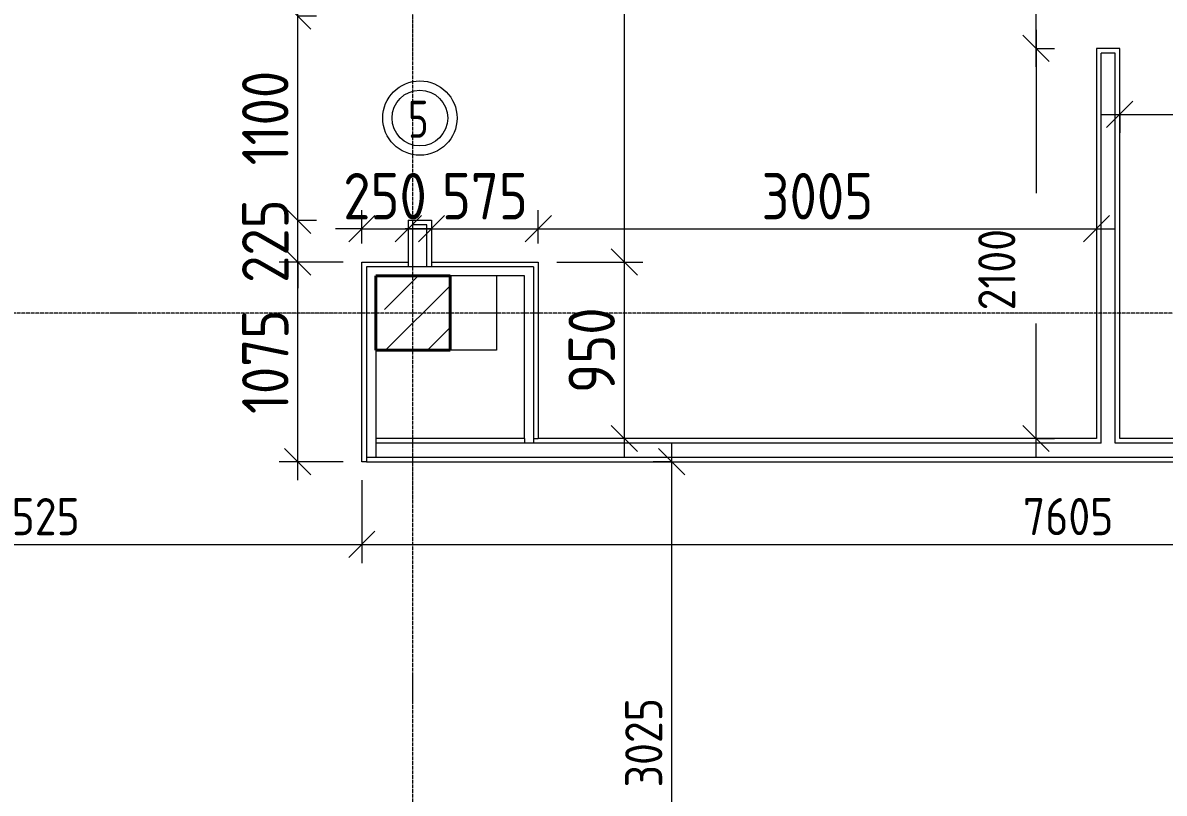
# Model space of a CAD drawing. Header units: millimetres. Extents: x -56773 to 221258, y -262288 to 26541.
# Drawn here: x 48784 to 54928, y -48044 to -43897 of the extents above; entities that cross this region are included whole.
import ezdxf

# ---------------------------------------------------------------- set-up
doc = ezdxf.new("R2010")
doc.units = ezdxf.units.MM
doc.linetypes.add('ADSK_Линия сетки', pattern=[25, 20, -2.5, 0, -2.5])
for name, color, linetype, lineweight in [('Марки дверей', 7, 'Continuous', 20), ('Несущие колонны', 7, 'Continuous', 18), ('Оси', 7, 'Continuous', 9), ('Перекрытие', 7, 'Continuous', 18), ('Размеры', 7, 'Continuous', 9), ('Стены несущие', 7, 'Continuous', 30), ('Стены отделка', 7, 'Continuous', 30), ('Стены штриховка', 7, 'Continuous', 9)]:
    doc.layers.add(name, color=color, linetype=linetype, lineweight=lineweight)
doc.styles.add('GOST Common_2', font='', dxfattribs={"width": 0.9, "height": 250})
doc.styles.add('GOST Common_3', font='', dxfattribs={"width": 0.9, "height": 200})
doc.styles.add('GOST Common_B', font='', dxfattribs={"width": 0.8, "height": 200})
doc.styles.get('GOST Common_2').set_extended_font_data('GOST Common')
doc.styles.get('GOST Common_3').set_extended_font_data('GOST Common')
doc.styles.get('GOST Common_B').set_extended_font_data('GOST Common', bold=True)
doc.dimstyles.new('ADSK_Основной_2_0_1', dxfattribs={"dimscale": 304.8, "dimtxt": 201.142999, "dimasz": 0.463911, "dimexe": 0.328084, "dimexo": 0.328084, "dimgap": 0.164042, "dimtad": 1, "dimdec": 3, "dimrnd": 0.001, "dimdsep": 46, "dimtxsty": 'GOST Common_3', "dimblk1": 'OBLIQUE', "dimblk2": 'OBLIQUE', "dimsah": 1, "dimcen": 0.09, "dimdle": 0.328084, "dimazin": 2, "dimtfac": 1, "dimtdec": 4, "dimtix": 1, "dimtmove": 1, "dimatfit": 3, "dimfxl": 1, "dimtvp": 1, "dimtolj": 1, "dimtzin": 0, "dimlwd": 20, "dimlwe": 20, "dimarcsym": 2})
doc.dimstyles.new('ADSK_Основной_2_0_2', dxfattribs={"dimscale": 304.8, "dimtxt": 201.142999, "dimasz": 0.463911, "dimexe": 0.328084, "dimexo": 0.328084, "dimgap": 0.164042, "dimtad": 1, "dimdec": 3, "dimrnd": 0.001, "dimdsep": 46, "dimtxsty": 'GOST Common_3', "dimblk1": 'OBLIQUE', "dimblk2": 'OBLIQUE', "dimsah": 1, "dimcen": 0.09, "dimdle": 0.328084, "dimazin": 2, "dimtfac": 1, "dimtdec": 4, "dimtix": 1, "dimtmove": 0, "dimatfit": 3, "dimfxl": 1, "dimtvp": 1, "dimtolj": 1, "dimtzin": 0, "dimlwd": 20, "dimlwe": 20, "dimarcsym": 2})
doc.dimstyles.new('ADSK_Основной_2_0_3', dxfattribs={"dimscale": 304.8, "dimtxt": 201.142999, "dimasz": 0.463911, "dimexe": 0.328084, "dimexo": 0.328084, "dimgap": 0.164042, "dimtad": 1, "dimdec": 3, "dimrnd": 0.001, "dimdsep": 46, "dimtxsty": 'GOST Common_2', "dimblk1": 'OBLIQUE', "dimblk2": 'OBLIQUE', "dimsah": 1, "dimcen": 0.09, "dimdle": 0.328084, "dimazin": 2, "dimtfac": 1, "dimtdec": 4, "dimtix": 1, "dimtmove": 0, "dimatfit": 3, "dimfxl": 1, "dimtvp": 1, "dimtolj": 1, "dimtzin": 0, "dimlwd": 20, "dimlwe": 20, "dimarcsym": 2})

# ---------------------------------------------------------------- blocks, each defined once
blk = doc.blocks.new('ADSK_КолоннаЖБ_Прямоугольная - 400x400 мм-1807143-Кладочный план 1-го этажа')
at = {"layer": 'Несущие колонны', "lineweight": 40}
for p, q in [((-200, 200), (200, 200)), ((-200, -200), (-200, 200)), ((200, 200), (200, -200)), ((200, -200), (-200, -200))]:
    blk.add_line(p, q, dxfattribs=at)
blk = doc.blocks.new('М_двери1 - Марка экземпляра 2-3719212-Кладочный план 1-го этажа')
at = {"layer": 'Марки дверей'}
for radius in [2, 1.5]:
    blk.add_circle((0, 0), radius, dxfattribs=at)
blk = doc.blocks.new('_Oblique')
at = {"color": 0, "linetype": 'ByBlock', "lineweight": -2}
blk.add_line((-0.5, -0.5), (0.5, 0.5), dxfattribs=at)
blk = doc.blocks.new('*D3844')
at = {"layer": 'Defpoints', "color": 0, "lineweight": 25, "transparency": 16777216}
for p in [(52376.6, -46259.7), (51683.9, -49284.7), (52276.6, -49284.7)]:
    blk.add_point(p, dxfattribs=at)
at = {"layer": 'Размеры', "color": 0, "lineweight": 20, "transparency": 16777216}
for p, q in [((52276.6, -46159.7), (52276.6, -49384.7)), ((52276.6, -46259.7), (52176.6, -46259.7)), ((51783.9, -49284.7), (52376.6, -49284.7))]:
    blk.add_line(p, q, dxfattribs=at)
at = {"layer": 'Размеры', "color": 0, "lineweight": 20, "transparency": 16777216, "xscale": 141.4, "yscale": 141.4, "zscale": 141.4}
for p, rotation in [((52276.6, -46259.7), 90), ((52276.6, -49284.7), 270)]:
    blk.add_blockref('_Oblique', p, dxfattribs=dict(at, rotation=rotation))
at = {"layer": 'Размеры', "color": 0, "lineweight": 9, "transparency": 16777216, "insert": (52126.6, -47772.2), "char_height": 200, "width": 605.475, "attachment_point": 5, "rotation": 90, "style": 'GOST Common_3'}
blk.add_mtext('\\A1;3025', dxfattribs=at)
blk = doc.blocks.new('*D3860')
at = {"layer": 'Defpoints', "color": 0, "lineweight": 25, "transparency": 16777216}
for p in [(47083.9, -46259.7), (50608.9, -46259.7), (50608.9, -46704.9)]:
    blk.add_point(p, dxfattribs=at)
at = {"layer": 'Размеры', "color": 0, "lineweight": 20, "transparency": 16777216}
for p, q in [((47083.9, -46359.7), (47083.9, -46804.9)), ((50608.9, -46359.7), (50608.9, -46804.9)), ((46983.9, -46704.9), (50708.9, -46704.9))]:
    blk.add_line(p, q, dxfattribs=at)
at = {"layer": 'Размеры', "color": 0, "lineweight": 20, "transparency": 16777216, "xscale": 141.4, "yscale": 141.4, "zscale": 141.4, "rotation": 180}
blk.add_blockref('_Oblique', (47083.9, -46704.9), dxfattribs=at)
at = {"layer": 'Размеры', "color": 0, "lineweight": 20, "transparency": 16777216, "xscale": 141.4, "yscale": 141.4, "zscale": 141.4}
blk.add_blockref('_Oblique', (50608.9, -46704.9), dxfattribs=at)
at = {"layer": 'Размеры', "color": 0, "lineweight": 9, "transparency": 16777216, "insert": (48846.4, -46554.9), "char_height": 200, "width": 605.475, "attachment_point": 5, "style": 'GOST Common_3'}
blk.add_mtext('\\A1;3525', dxfattribs=at)
blk = doc.blocks.new('*D3861')
at = {"layer": 'Defpoints', "color": 0, "lineweight": 25, "transparency": 16777216}
for p in [(50608.9, -46259.7), (58213.9, -46604.9), (58213.9, -46704.9)]:
    blk.add_point(p, dxfattribs=at)
at = {"layer": 'Размеры', "color": 0, "lineweight": 20, "transparency": 16777216}
for p, q in [((50608.9, -46359.7), (50608.9, -46804.9)), ((50508.9, -46704.9), (58313.9, -46704.9)), ((58213.9, -46704.9), (58213.9, -46804.9))]:
    blk.add_line(p, q, dxfattribs=at)
at = {"layer": 'Размеры', "color": 0, "lineweight": 20, "transparency": 16777216, "xscale": 141.4, "yscale": 141.4, "zscale": 141.4, "rotation": 180}
blk.add_blockref('_Oblique', (50608.9, -46704.9), dxfattribs=at)
at = {"layer": 'Размеры', "color": 0, "lineweight": 20, "transparency": 16777216, "xscale": 141.4, "yscale": 141.4, "zscale": 141.4}
blk.add_blockref('_Oblique', (58213.9, -46704.9), dxfattribs=at)
at = {"layer": 'Размеры', "color": 0, "lineweight": 9, "transparency": 16777216, "insert": (54411.4, -46554.9), "char_height": 200, "width": 605.475, "attachment_point": 5, "style": 'GOST Common_3'}
blk.add_mtext('\\A1;7605', dxfattribs=at)
blk = doc.blocks.new('*D3884')
at = {"layer": 'Defpoints', "color": 0, "lineweight": 25, "transparency": 16777216}
for p in [(54688.9, -44290.1), (56108.9, -44390.1), (56108.9, -45184.7)]:
    blk.add_point(p, dxfattribs=at)
at = {"layer": 'Размеры', "color": 0, "lineweight": 20, "transparency": 16777216}
for p, q in [((56108.9, -45084.7), (56108.9, -44290.1)), ((54588.9, -44390.1), (56208.9, -44390.1)), ((54688.9, -44390.1), (54688.9, -44490.1))]:
    blk.add_line(p, q, dxfattribs=at)
at = {"layer": 'Размеры', "color": 0, "lineweight": 20, "transparency": 16777216, "xscale": 141.4, "yscale": 141.4, "zscale": 141.4, "rotation": 180}
blk.add_blockref('_Oblique', (54688.9, -44390.1), dxfattribs=at)
at = {"layer": 'Размеры', "color": 0, "lineweight": 20, "transparency": 16777216, "xscale": 141.4, "yscale": 141.4, "zscale": 141.4}
blk.add_blockref('_Oblique', (56108.9, -44390.1), dxfattribs=at)
at = {"layer": 'Размеры', "color": 0, "lineweight": 9, "transparency": 16777216, "insert": (55398.9, -44215.1), "char_height": 250, "width": 580.928, "attachment_point": 5, "style": 'GOST Common_2'}
blk.add_mtext('\\A1;1420', dxfattribs=at)
blk = doc.blocks.new('*D3886')
at = {"layer": 'Defpoints', "color": 0, "lineweight": 25, "transparency": 16777216}
for p in [(54138.6, -44034.7), (54238.6, -44034.7), (54138.6, -46134.7)]:
    blk.add_point(p, dxfattribs=at)
at = {"layer": 'Размеры', "color": 0, "lineweight": 20, "transparency": 16777216}
for p, q in [((54238.6, -43934.7), (54238.6, -44814.8)), ((54238.6, -44034.7), (54338.6, -44034.7)), ((54238.6, -46234.7), (54238.6, -45514.8)), ((54238.6, -46134.7), (54338.6, -46134.7))]:
    blk.add_line(p, q, dxfattribs=at)
at = {"layer": 'Размеры', "color": 0, "lineweight": 20, "transparency": 16777216, "xscale": 141.4, "yscale": 141.4, "zscale": 141.4}
for p, rotation in [((54238.6, -44034.7), 90), ((54238.6, -46134.7), 270)]:
    blk.add_blockref('_Oblique', p, dxfattribs=dict(at, rotation=rotation))
at = {"layer": 'Размеры', "color": 0, "lineweight": 9, "transparency": 16777216, "insert": (53927.2, -45445.1), "char_height": 200, "width": 560.473, "attachment_point": 1, "rotation": 90, "line_spacing_factor": 1.022761, "style": 'GOST Common_3'}
blk.add_mtext('\\A1;2100', dxfattribs=at)
blk = doc.blocks.new('*D3887')
at = {"layer": 'Defpoints', "color": 0, "lineweight": 25, "transparency": 16777216}
for p in [(54138.6, -42934.7), (54238.6, -42934.7), (54138.6, -44034.7)]:
    blk.add_point(p, dxfattribs=at)
at = {"layer": 'Размеры', "color": 0, "lineweight": 20, "transparency": 16777216}
for p, q in [((54238.6, -44134.7), (54238.6, -42834.7)), ((54238.6, -42934.7), (54338.6, -42934.7)), ((54238.6, -44034.7), (54338.6, -44034.7))]:
    blk.add_line(p, q, dxfattribs=at)
at = {"layer": 'Размеры', "color": 0, "lineweight": 20, "transparency": 16777216, "xscale": 141.4, "yscale": 141.4, "zscale": 141.4}
for p, rotation in [((54238.6, -42934.7), 90), ((54238.6, -44034.7), 270)]:
    blk.add_blockref('_Oblique', p, dxfattribs=dict(at, rotation=rotation))
at = {"layer": 'Размеры', "color": 0, "lineweight": 9, "transparency": 16777216, "insert": (54063.6, -43484.7), "char_height": 250, "width": 515.472, "attachment_point": 5, "rotation": 90, "style": 'GOST Common_2'}
blk.add_mtext('\\A1;1100', dxfattribs=at)
blk = doc.blocks.new('*D3889')
at = {"layer": 'Defpoints', "color": 0, "lineweight": 25, "transparency": 16777216}
for p in [(52121.4, -41884.7), (51558.9, -45184.7), (52021.5, -45184.7)]:
    blk.add_point(p, dxfattribs=at)
at = {"layer": 'Размеры', "color": 0, "lineweight": 20, "transparency": 16777216}
for p, q in [((52021.5, -41784.7), (52021.5, -45284.7)), ((52021.4, -41884.7), (51921.5, -41884.7)), ((51658.9, -45184.7), (52121.5, -45184.7))]:
    blk.add_line(p, q, dxfattribs=at)
at = {"layer": 'Размеры', "color": 0, "lineweight": 20, "transparency": 16777216, "xscale": 141.4, "yscale": 141.4, "zscale": 141.4}
for p, rotation in [((52021.5, -41884.7), 90), ((52021.5, -45184.7), 270)]:
    blk.add_blockref('_Oblique', p, dxfattribs=dict(at, rotation=rotation))
at = {"layer": 'Размеры', "color": 0, "lineweight": 9, "transparency": 16777216, "insert": (51846.5, -43534.7), "char_height": 250, "width": 605.475, "attachment_point": 5, "rotation": 90, "style": 'GOST Common_2'}
blk.add_mtext('\\A1;3300', dxfattribs=at)
blk = doc.blocks.new('*D3890')
at = {"layer": 'Defpoints', "color": 0, "lineweight": 25, "transparency": 16777216}
for p in [(51558.9, -45184.7), (52021.5, -46134.7), (52121.4, -46134.7)]:
    blk.add_point(p, dxfattribs=at)
at = {"layer": 'Размеры', "color": 0, "lineweight": 20, "transparency": 16777216}
for p, q in [((52021.5, -45084.7), (52021.5, -46234.7)), ((51658.9, -45184.7), (52121.5, -45184.7)), ((52021.4, -46134.7), (51921.5, -46134.7))]:
    blk.add_line(p, q, dxfattribs=at)
at = {"layer": 'Размеры', "color": 0, "lineweight": 20, "transparency": 16777216, "xscale": 141.4, "yscale": 141.4, "zscale": 141.4}
for p, rotation in [((52021.5, -45184.7), 90), ((52021.5, -46134.7), 270)]:
    blk.add_blockref('_Oblique', p, dxfattribs=dict(at, rotation=rotation))
at = {"layer": 'Размеры', "color": 0, "lineweight": 9, "transparency": 16777216, "insert": (51846.5, -45659.7), "char_height": 250, "width": 454.106, "attachment_point": 5, "rotation": 90, "style": 'GOST Common_2'}
blk.add_mtext('\\A1;950', dxfattribs=at)
blk = doc.blocks.new('*D3908')
at = {"layer": 'Defpoints', "color": 0, "lineweight": 25, "transparency": 16777216}
for p in [(50264.2, -45184.7), (50608.9, -45184.7), (50608.9, -46259.7)]:
    blk.add_point(p, dxfattribs=at)
at = {"layer": 'Размеры', "color": 0, "lineweight": 20, "transparency": 16777216}
for p, q in [((50264.2, -46359.7), (50264.2, -45084.7)), ((50508.9, -45184.7), (50164.2, -45184.7)), ((50508.9, -46259.7), (50164.2, -46259.7))]:
    blk.add_line(p, q, dxfattribs=at)
at = {"layer": 'Размеры', "color": 0, "lineweight": 20, "transparency": 16777216, "xscale": 141.4, "yscale": 141.4, "zscale": 141.4}
for p, rotation in [((50264.2, -45184.7), 90), ((50264.2, -46259.7), 270)]:
    blk.add_blockref('_Oblique', p, dxfattribs=dict(at, rotation=rotation))
at = {"layer": 'Размеры', "color": 0, "lineweight": 9, "transparency": 16777216, "insert": (50089.2, -45722.2), "char_height": 250, "width": 560.473, "attachment_point": 5, "rotation": 90, "style": 'GOST Common_2'}
blk.add_mtext('\\A1;1075', dxfattribs=at)
blk = doc.blocks.new('*D3909')
at = {"layer": 'Defpoints', "color": 0, "lineweight": 25, "transparency": 16777216}
for p in [(50164.2, -44959.7), (50264.2, -44959.7), (50608.9, -45184.7)]:
    blk.add_point(p, dxfattribs=at)
at = {"layer": 'Размеры', "color": 0, "lineweight": 20, "transparency": 16777216}
for p, q in [((50264.2, -44959.7), (50264.2, -44818.3)), ((50264.2, -44959.7), (50364.2, -44959.7)), ((50264.2, -45184.7), (50264.2, -44959.7)), ((50508.9, -45184.7), (50164.2, -45184.7)), ((50264.2, -45184.7), (50264.2, -45326.1))]:
    blk.add_line(p, q, dxfattribs=at)
at = {"layer": 'Размеры', "color": 0, "lineweight": 20, "transparency": 16777216, "xscale": 141.4, "yscale": 141.4, "zscale": 141.4}
for p, rotation in [((50264.2, -44959.7), 270), ((50264.2, -45184.7), 90)]:
    blk.add_blockref('_Oblique', p, dxfattribs=dict(at, rotation=rotation))
at = {"layer": 'Размеры', "color": 0, "lineweight": 9, "transparency": 16777216, "insert": (50089.2, -45072.2), "char_height": 250, "width": 454.106, "attachment_point": 5, "rotation": 90, "style": 'GOST Common_2'}
blk.add_mtext('\\A1;225', dxfattribs=at)
blk = doc.blocks.new('*D3910')
at = {"layer": 'Defpoints', "color": 0, "lineweight": 25, "transparency": 16777216}
for p in [(50164.2, -43859.7), (50264.2, -43859.7), (50164.2, -44959.7)]:
    blk.add_point(p, dxfattribs=at)
at = {"layer": 'Размеры', "color": 0, "lineweight": 20, "transparency": 16777216}
for p, q in [((50264.2, -45059.7), (50264.2, -43759.7)), ((50264.2, -43859.7), (50364.2, -43859.7)), ((50264.2, -44959.7), (50364.2, -44959.7))]:
    blk.add_line(p, q, dxfattribs=at)
at = {"layer": 'Размеры', "color": 0, "lineweight": 20, "transparency": 16777216, "xscale": 141.4, "yscale": 141.4, "zscale": 141.4}
for p, rotation in [((50264.2, -43859.7), 90), ((50264.2, -44959.7), 270)]:
    blk.add_blockref('_Oblique', p, dxfattribs=dict(at, rotation=rotation))
at = {"layer": 'Размеры', "color": 0, "lineweight": 9, "transparency": 16777216, "insert": (50089.2, -44409.7), "char_height": 250, "width": 515.472, "attachment_point": 5, "rotation": 90, "style": 'GOST Common_2'}
blk.add_mtext('\\A1;1100', dxfattribs=at)
blk = doc.blocks.new('*D3911')
at = {"layer": 'Defpoints', "color": 0, "lineweight": 25, "transparency": 16777216}
for p in [(50164.2, -42359.7), (50264.2, -42359.7), (50164.2, -43859.7)]:
    blk.add_point(p, dxfattribs=at)
at = {"layer": 'Размеры', "color": 0, "lineweight": 20, "transparency": 16777216}
for p, q in [((50264.2, -42259.7), (50264.2, -42838.9)), ((50264.2, -42359.7), (50364.2, -42359.7)), ((50264.2, -43959.7), (50264.2, -43538.9)), ((50264.2, -43859.7), (50364.2, -43859.7))]:
    blk.add_line(p, q, dxfattribs=at)
at = {"layer": 'Размеры', "color": 0, "lineweight": 20, "transparency": 16777216, "xscale": 141.4, "yscale": 141.4, "zscale": 141.4}
for p, rotation in [((50264.2, -42359.7), 90), ((50264.2, -43859.7), 270)]:
    blk.add_blockref('_Oblique', p, dxfattribs=dict(at, rotation=rotation))
at = {"layer": 'Размеры', "color": 0, "lineweight": 9, "transparency": 16777216, "insert": (49952.8, -43469.1), "char_height": 200, "width": 560.473, "attachment_point": 1, "rotation": 90, "line_spacing_factor": 1.022761, "style": 'GOST Common_3'}
blk.add_mtext('\\A1;1500', dxfattribs=at)
blk = doc.blocks.new('*D3642')
at = {"layer": 'Defpoints', "color": 0, "lineweight": 25, "transparency": 16777216}
for p in [(50858.9, -44905.5), (50858.9, -45005.4), (50608.9, -45184.7)]:
    blk.add_point(p, dxfattribs=at)
at = {"layer": 'Размеры', "color": 0, "lineweight": 20, "transparency": 16777216}
for p, q in [((50608.9, -45084.7), (50608.9, -44905.4)), ((50608.9, -45005.4), (50467.5, -45005.4)), ((50608.9, -45005.4), (50858.9, -45005.4)), ((50858.9, -45005.4), (51000.3, -45005.4)), ((50858.9, -45005.5), (50858.9, -45105.4))]:
    blk.add_line(p, q, dxfattribs=at)
at = {"layer": 'Размеры', "color": 0, "lineweight": 20, "transparency": 16777216, "xscale": 141.4, "yscale": 141.4, "zscale": 141.4}
blk.add_blockref('_Oblique', (50608.9, -45005.4), dxfattribs=at)
at = {"layer": 'Размеры', "color": 0, "lineweight": 20, "transparency": 16777216, "xscale": 141.4, "yscale": 141.4, "zscale": 141.4, "rotation": 180}
blk.add_blockref('_Oblique', (50858.9, -45005.4), dxfattribs=at)
at = {"layer": 'Размеры', "color": 0, "lineweight": 9, "transparency": 16777216, "insert": (50733.9, -44830.4), "char_height": 250, "width": 454.106, "attachment_point": 5, "style": 'GOST Common_2'}
blk.add_mtext('\\A1;250', dxfattribs=at)
blk = doc.blocks.new('*D3643')
at = {"layer": 'Defpoints', "color": 0, "lineweight": 25, "transparency": 16777216}
for p in [(50983.9, -44905.5), (51558.9, -45005.4), (51558.9, -45184.7)]:
    blk.add_point(p, dxfattribs=at)
at = {"layer": 'Размеры', "color": 0, "lineweight": 20, "transparency": 16777216}
for p, q in [((51558.9, -45084.7), (51558.9, -44905.4)), ((50983.9, -45005.4), (50842.5, -45005.4)), ((50983.9, -45005.4), (51558.9, -45005.4)), ((50983.9, -45005.5), (50983.9, -45105.4)), ((51558.9, -45005.4), (51700.3, -45005.4))]:
    blk.add_line(p, q, dxfattribs=at)
at = {"layer": 'Размеры', "color": 0, "lineweight": 20, "transparency": 16777216, "xscale": 141.4, "yscale": 141.4, "zscale": 141.4}
blk.add_blockref('_Oblique', (50983.9, -45005.4), dxfattribs=at)
at = {"layer": 'Размеры', "color": 0, "lineweight": 20, "transparency": 16777216, "xscale": 141.4, "yscale": 141.4, "zscale": 141.4, "rotation": 180}
blk.add_blockref('_Oblique', (51558.9, -45005.4), dxfattribs=at)
at = {"layer": 'Размеры', "color": 0, "lineweight": 9, "transparency": 16777216, "insert": (51271.4, -44830.4), "char_height": 250, "width": 454.106, "attachment_point": 5, "style": 'GOST Common_2'}
blk.add_mtext('\\A1;575', dxfattribs=at)
blk = doc.blocks.new('*D3644')
at = {"layer": 'Defpoints', "color": 0, "lineweight": 25, "transparency": 16777216}
for p in [(54563.9, -44905.5), (54563.9, -45005.4), (51558.9, -45184.7)]:
    blk.add_point(p, dxfattribs=at)
at = {"layer": 'Размеры', "color": 0, "lineweight": 20, "transparency": 16777216}
for p, q in [((51558.9, -45084.7), (51558.9, -44905.4)), ((51458.9, -45005.4), (54663.9, -45005.4)), ((54563.9, -45005.5), (54563.9, -45105.4))]:
    blk.add_line(p, q, dxfattribs=at)
at = {"layer": 'Размеры', "color": 0, "lineweight": 20, "transparency": 16777216, "xscale": 141.4, "yscale": 141.4, "zscale": 141.4, "rotation": 180}
blk.add_blockref('_Oblique', (51558.9, -45005.4), dxfattribs=at)
at = {"layer": 'Размеры', "color": 0, "lineweight": 20, "transparency": 16777216, "xscale": 141.4, "yscale": 141.4, "zscale": 141.4}
blk.add_blockref('_Oblique', (54563.9, -45005.4), dxfattribs=at)
at = {"layer": 'Размеры', "color": 0, "lineweight": 9, "transparency": 16777216, "insert": (53061.4, -44830.4), "char_height": 250, "width": 605.475, "attachment_point": 5, "style": 'GOST Common_2'}
blk.add_mtext('\\A1;3005', dxfattribs=at)

msp = doc.modelspace()

# ---------------------------------------------------------------- hatches: boundary and pattern name
at = {"layer": 'Несущие колонны', "lineweight": 9}
h = msp.add_hatch(dxfattribs=at)
h.set_pattern_fill('FP_3', color=256, style=0, pattern_type=2)
h.set_pattern_definition([(45, (1283.93, -48864.63), (-224.5064, 224.5064), []), (45, (1508.44, -48864.63), (-224.5064, 224.5064), [396.875, -79.375, 3.353, -76.022])])
h.paths.add_polyline_path([(51022.3524, -45659.6624), (51083.9343, -45659.6624), (51083.9343, -45259.6624), (50683.9343, -45259.6624), (50683.9343, -45659.6624)])

# ---------------------------------------------------------------- linework, layer by layer
for p, q in [((51083.9343, -45259.6624), (50683.9343, -45259.6624)), ((50683.9343, -45659.6624), (50683.9343, -45259.6624)), ((51083.9343, -45259.6624), (51083.9343, -45659.6624)), ((51083.9343, -45659.6624), (50683.9343, -45659.6624))]:
    msp.add_line(p, q, dxfattribs=at)
at = {"layer": 'Оси', "linetype": 'ADSK_Линия сетки', "lineweight": 5}
for p, q in [((50883.9343, -59838.5137), (50883.9343, -38837.1863)), ((63681.4538, -45459.6624), (-23956.1623, -45459.6624))]:
    msp.add_line(p, q, dxfattribs=at)
at = {"layer": 'Перекрытие'}
for p, q in [((51333.9343, -45259.6624), (51333.9343, -45659.6624)), ((51333.9343, -45659.6624), (51083.9343, -45659.6624))]:
    msp.add_line(p, q, dxfattribs=at)
at = {"layer": 'Стены несущие', "lineweight": 9}
for p, q in [((54563.9343, -44034.6624), (54563.9343, -46134.6624)), ((54688.9343, -44034.6624), (54563.9343, -44034.6624)), ((54688.9343, -46134.6624), (54688.9343, -44034.6624)), ((50858.9343, -44959.6624), (50858.9343, -45184.6624)), ((50858.9343, -44959.6624), (50983.9343, -44959.6624)), ((50983.9343, -44959.6624), (50983.9343, -45184.6624)), ((51483.9343, -45259.6624), (50683.9343, -45259.6624)), ((50683.9343, -45259.6624), (50683.9343, -46134.6624)), ((51483.9343, -46134.6624), (51483.9343, -45259.6624)), ((51483.9343, -46134.6624), (50683.9343, -46134.6624)), ((54563.9343, -46134.6624), (51558.9343, -46134.6624)), ((56108.9343, -46134.6624), (54688.9343, -46134.6624)), ((50633.9343, -46259.6624), (58213.9343, -46259.6624))]:
    msp.add_line(p, q, dxfattribs=at)
at = {"layer": 'Стены отделка', "lineweight": 18}
for p, q in [((50608.9343, -45184.6624), (50858.9343, -45184.6624)), ((50608.9343, -46259.6624), (50608.9343, -45184.6624)), ((50983.9343, -45184.6624), (51558.9343, -45184.6624)), ((51558.9343, -45184.6624), (51558.9343, -46134.6624)), ((50633.9343, -46259.6624), (50608.9343, -46259.6624))]:
    msp.add_line(p, q, dxfattribs=at)
at = {"layer": 'Стены штриховка', "lineweight": 9}
for p, q in [((54663.9343, -44059.6624), (54588.9343, -44059.6624)), ((54588.9343, -46159.6624), (54588.9343, -44059.6624)), ((54663.9343, -46159.6624), (54663.9343, -44059.6624)), ((50958.9343, -44984.6624), (50883.9343, -44984.6624)), ((50883.9343, -45209.6624), (50883.9343, -44984.6624)), ((50958.9343, -45209.6624), (50958.9343, -44984.6624)), ((51533.9343, -45209.6624), (50633.9343, -45209.6624)), ((50633.9343, -45209.6624), (50633.9343, -46259.6624)), ((50858.9343, -45184.6624), (50858.9343, -45209.6624)), ((50983.9343, -45184.6624), (50983.9343, -45209.6624)), ((51533.9343, -45209.6624), (51533.9343, -46159.6624)), ((50683.9343, -46134.6624), (50683.9343, -46234.6624)), ((51483.9343, -46134.6624), (51483.9343, -46159.6624)), ((51533.9343, -46134.6624), (51558.9343, -46134.6624)), ((54588.9343, -46159.6624), (50683.9343, -46159.6624)), ((57513.9343, -46159.6624), (54663.9343, -46159.6624)), ((50633.9343, -46234.6624), (58188.9343, -46234.6624))]:
    msp.add_line(p, q, dxfattribs=at)

# ---------------------------------------------------------------- block references
at = {"layer": 'Марки дверей', "xscale": 99.99999999999993, "yscale": 99.99999999999993, "zscale": 99.99999999999993}
msp.add_blockref('М_двери1 - Марка экземпляра 2-3719212-Кладочный план 1-го этажа', (50921.4343, -44409.6624), dxfattribs=at)
at = {"layer": 'Несущие колонны', "lineweight": 40, "rotation": 89.9999999999999}
msp.add_blockref('ADSK_КолоннаЖБ_Прямоугольная - 400x400 мм-1807143-Кладочный план 1-го этажа', (50883.9343, -45459.6624), dxfattribs=at)

# ---------------------------------------------------------------- texts
at = {"layer": 'Марки дверей', "lineweight": 5, "insert": (50857.3769, -44316.0035), "char_height": 200, "width": 147.5105, "attachment_point": 1, "style": 'GOST Common_B'}
msp.add_mtext('\\fGOST Common|b1|i0|c204|p34|;\\W.8;5', dxfattribs=at)

# ---------------------------------------------------------------- dimensions: what is measured, and where the dimension line sits
at = {"layer": 'Размеры', "lineweight": 9}
for base, p1, p2, dimstyle, override, picture, middle in [((52021.4573, -45184.6624), (52121.4422, -41884.6624), (51558.9343, -45184.6624), 'ADSK_Основной_2_0_3', {"dimpost": '<>', "dimfxl": 3347.598403}, '*D3889', (51846.4573, -43534.6624)), ((54238.6152, -42934.6624), (54138.6303, -44034.6624), (54138.6303, -42934.6624), 'ADSK_Основной_2_0_3', {"dimpost": '<>', "dimfxl": 1100}, '*D3887', (54063.6152, -43484.6624)), ((50264.1654, -43859.6624), (50164.1805, -44959.6624), (50164.1805, -43859.6624), 'ADSK_Основной_2_0_3', {"dimpost": '<>', "dimfxl": 1100}, '*D3910', (50089.1654, -44409.6624)), ((50264.1654, -44959.6624), (50608.9343, -45184.6624), (50164.1805, -44959.6624), 'ADSK_Основной_2_0_3', {"dimpost": '<>', "dimfxl": 498.428512}, '*D3909', (50089.1654, -45072.1624)), ((50264.1654, -45184.6624), (50608.9343, -46259.6624), (50608.9343, -45184.6624), 'ADSK_Основной_2_0_3', {"dimpost": '<>', "dimfxl": 1075}, '*D3908', (50089.1654, -45722.1624)), ((52021.4573, -46134.6624), (51558.9343, -45184.6624), (52121.4422, -46134.6624), 'ADSK_Основной_2_0_3', {"dimpost": '<>', "dimfxl": 1104.044867}, '*D3890', (51846.4573, -45659.6624)), ((52276.5875, -49284.6624), (52376.5724, -46259.6624), (51683.9343, -49284.6624), 'ADSK_Основной_2_0_2', {"dimpost": '<>', "dimfxl": 3103.284159}, '*D3844', (52126.5875, -47772.1624))]:
    dim = msp.add_linear_dim(base=base, p1=p1, p2=p2, angle=90, dimstyle=dimstyle, override=override, dxfattribs=at)
    dim.commit()
    dim.dimension.update_dxf_attribs({"geometry": picture, "text_midpoint": middle})
for base, p1, p2, override, picture, middle in [((50264.1654, -42359.6624), (50164.1805, -43859.6624), (50164.1805, -42359.6624), {"dimpost": '<>', "dimfxl": 1500}, '*D3911', (50086.133, -43188.8974)), ((54238.6152, -44034.6624), (54138.6303, -46134.6624), (54138.6303, -44034.6624), {"dimpost": '<>', "dimfxl": 2100}, '*D3886', (54060.5829, -45164.8389))]:
    dim = msp.add_linear_dim(base=base, p1=p1, p2=p2, angle=90, dimstyle='ADSK_Основной_2_0_1', override=override, dxfattribs=at)
    dim.commit()
    dim.dimension.update_dxf_attribs({"geometry": picture, "text_midpoint": middle, "dimtype": 160, "text_rotation": 90})
for base, p1, p2, dimstyle, override, picture, middle in [((56108.9343, -44390.1077), (54688.9343, -44290.1228), (56108.9343, -45184.6624), 'ADSK_Основной_2_0_3', {"dimpost": '<>', "dimfxl": 1678.273248}, '*D3884', (55398.9343, -44215.1077)), ((50858.9343, -45005.4368), (50608.9343, -45184.6624), (50858.9343, -44905.4519), 'ADSK_Основной_2_0_3', {"dimpost": '<>', "dimfxl": 374.777939}, '*D3642', (50733.9343, -44830.4368)), ((51558.9343, -45005.4368), (50983.9343, -44905.4519), (51558.9343, -45184.6624), 'ADSK_Основной_2_0_3', {"dimpost": '<>', "dimfxl": 639.205369}, '*D3643', (51271.4343, -44830.4368)), ((54563.9343, -45005.4368), (51558.9343, -45184.6624), (54563.9343, -44905.4519), 'ADSK_Основной_2_0_3', {"dimpost": '<>', "dimfxl": 3017.943589}, '*D3644', (53061.4343, -44830.4368)), ((50608.9343, -46704.8769), (47083.9343, -46259.6624), (50608.9343, -46259.6624), 'ADSK_Основной_2_0_2', {"dimpost": '<>', "dimfxl": 3525}, '*D3860', (48846.4343, -46554.8769)), ((58213.9343, -46704.8769), (50608.9343, -46259.6624), (58213.9343, -46604.892), 'ADSK_Основной_2_0_2', {"dimpost": '<>', "dimfxl": 7612.831832}, '*D3861', (54411.4343, -46554.8769))]:
    dim = msp.add_linear_dim(base=base, p1=p1, p2=p2, dimstyle=dimstyle, override=override, dxfattribs=at)
    dim.commit()
    dim.dimension.update_dxf_attribs({"geometry": picture, "text_midpoint": middle})

doc.saveas('drawing.dxf')
